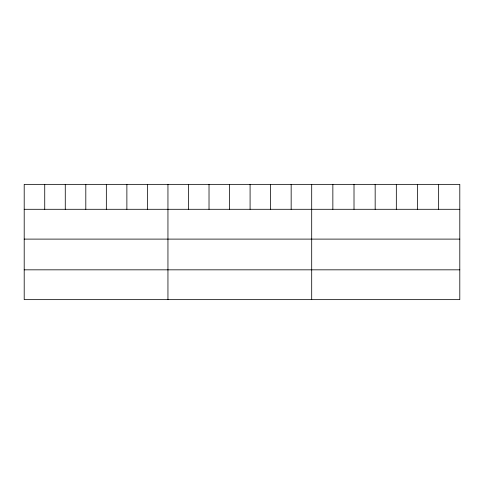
<?xml version="1.0" encoding="UTF-8"?>
<svg xmlns="http://www.w3.org/2000/svg" width="484" height="484" viewBox="0 0 484 484"><rect width="100%" height="100%" fill="white"/><g stroke="black" fill="none" stroke-linecap="round" stroke-linejoin="round"><path stroke-width="0.73" d="M459.8 209.294L459.8 299.644L24.2 299.644L24.2 184.356L459.8 184.356L459.8 209.294L24.2 209.294M24.2 239.108L459.8 239.108M24.2 269.83L459.8 269.83M438.643 184.356L438.643 209.294M417.486 184.356L417.486 209.294M396.329 184.356L396.329 209.294M375.167 184.356L375.167 209.294M354.01 184.356L354.01 209.294M332.853 184.356L332.853 209.294M311.696 184.356L311.696 299.644M291.162 184.356L291.162 209.294M270.623 184.356L270.623 209.294M250.089 184.356L250.089 209.294M229.555 184.356L229.555 209.294M209.021 184.356L209.021 209.294M188.482 184.356L188.482 209.294M167.948 184.356L167.948 299.644M147.414 184.356L147.414 209.294M126.875 184.356L126.875 209.294M106.341 184.356L106.341 209.294M85.807 184.356L85.807 209.294M65.273 184.356L65.273 209.294M44.734 184.356L44.734 209.294"/></g></svg>
